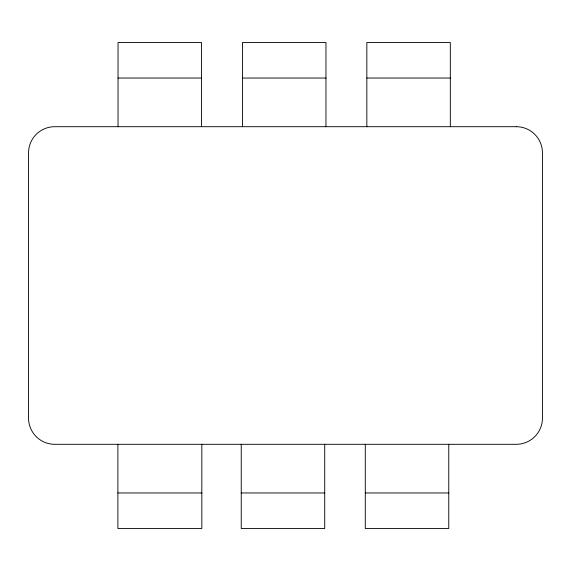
<?xml version="1.0" encoding="UTF-8"?>
<svg xmlns="http://www.w3.org/2000/svg" width="571" height="571" viewBox="0 0 571 571"><rect width="100%" height="100%" fill="white"/><g stroke="black" fill="none" stroke-linecap="round" stroke-linejoin="round"><path stroke-width="0.86" d="M118.033 78.041L201.513 78.041M242.475 78.041L325.962 78.041M366.839 78.041L450.326 78.041M117.883 492.959L201.827 492.959M241.233 492.959L324.713 492.959M365.29 492.959L448.77 492.959M450.326 126.698L450.326 42.525L366.839 42.525L366.839 126.698M448.77 444.302L448.77 528.475L365.29 528.475L365.29 444.302M325.962 126.698L325.962 42.525L242.475 42.525L242.475 126.698M324.713 444.302L324.713 528.475L241.233 528.475L241.233 444.302M201.827 444.302L201.827 528.475L117.883 528.475L117.883 444.302M201.513 126.698L201.513 42.525L118.033 42.525L118.033 126.698M516.298 126.698L54.702 126.698A26.152 26.152 0 0 0 28.55 152.85L28.55 418.15A26.152 26.152 0 0 0 54.702 444.302L516.298 444.302A26.152 26.152 0 0 0 542.45 418.15L542.45 152.85A26.152 26.152 0 0 0 516.298 126.698"/></g></svg>
